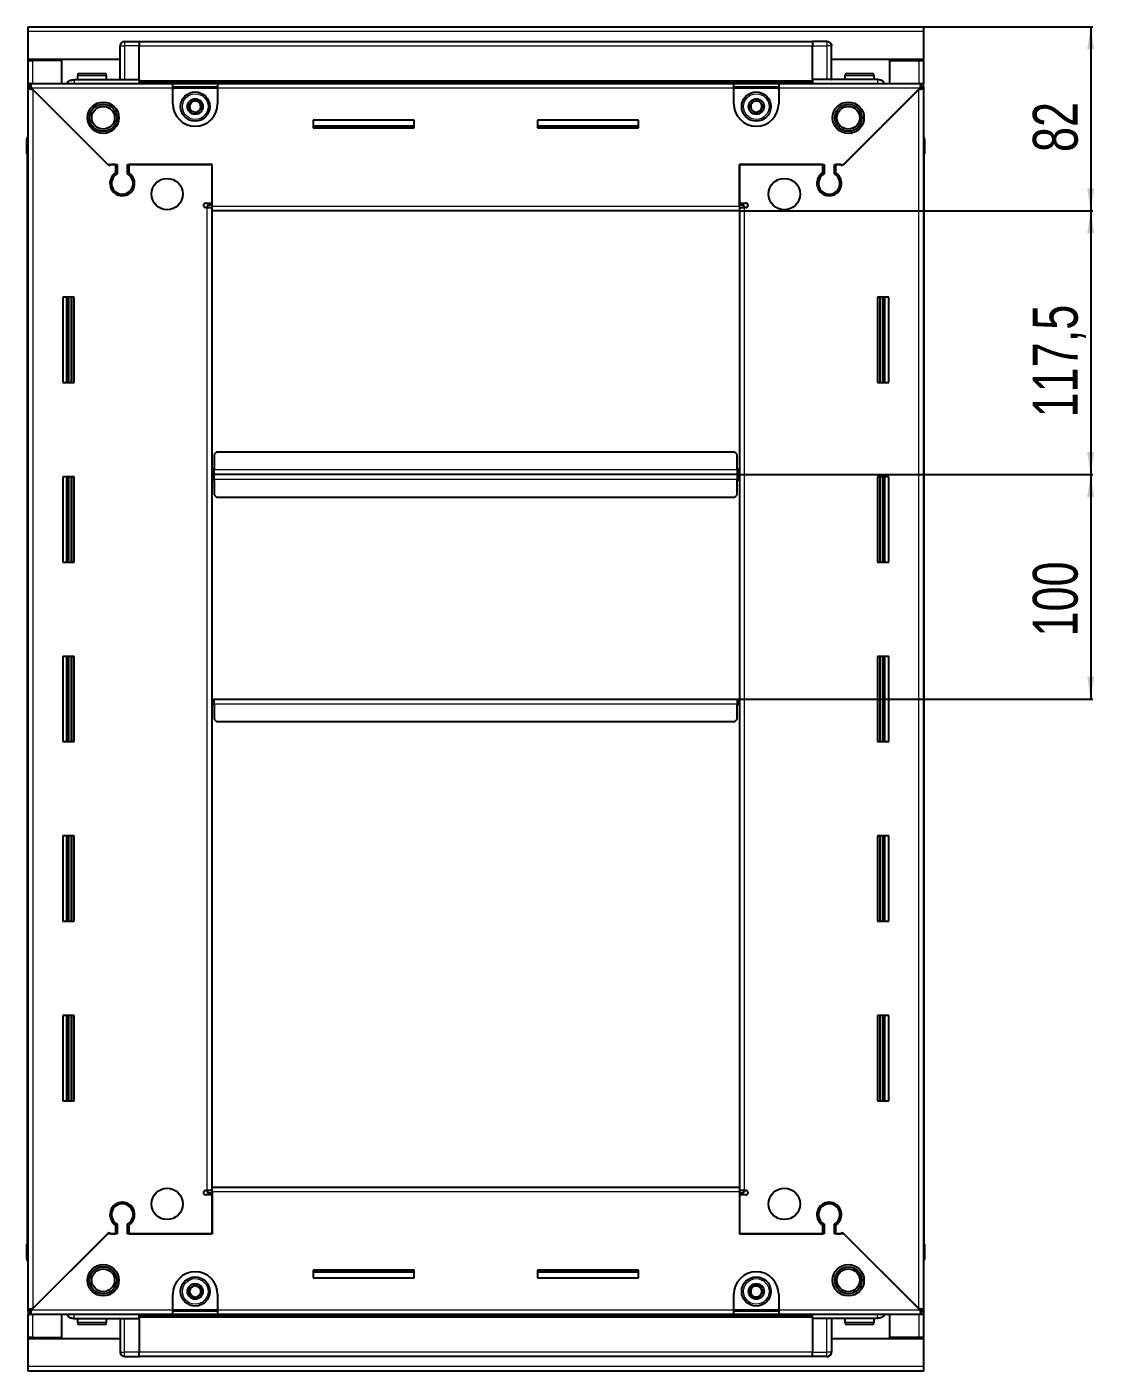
# Model space of a CAD drawing. Header units: millimetres. Extents: x 1021 to 4256, y -1287 to 1591.
# Drawn here: x 3781 to 4256, y 843 to 1442 of the extents above; entities that cross this region are included whole.
import ezdxf

# ---------------------------------------------------------------- set-up
doc = ezdxf.new("R2010")
doc.units = ezdxf.units.MM
doc.layers.add('FORMAT', color=7, linetype='Continuous')
doc.styles.add('SLDTEXTSTYLE0', font='TXT', dxfattribs={"width": 0.75})
doc.dimstyles.new('SLDDIMSTYLE0', dxfattribs={"dimtxt": 20, "dimasz": 10, "dimexe": 0, "dimexo": 0.0625, "dimgap": 5, "dimtad": 2, "dimdec": 1, "dimrnd": 1e-09, "dimzin": 12, "dimdsep": 46, "dimtxsty": 'SLDTEXTSTYLE0', "dimsah": 1, "dimcen": 0.09, "dimadec": 0, "dimazin": 3, "dimtfac": 1, "dimtofl": 0, "dimtmove": 0, "dimatfit": 3, "dimfxl": 0, "dimfrac": 2, "dimtolj": 1, "dimtzin": 12, "dimarcsym": 0})

# ---------------------------------------------------------------- blocks, each defined once
blk = doc.blocks.new('_D_5')
at = {"layer": 'FORMAT'}
for p, q in [((4180.05, 1442.16), (4255.54, 1442.16)), ((4254.54, 1442.16), (4254.54, 1360.16)), ((4098.05, 1360.16), (4255.54, 1360.16))]:
    blk.add_line(p, q, dxfattribs=at)
for points in [[(4254.54, 1442.16), (4253, 1432.16), (4256.08, 1432.16)], [(4254.54, 1360.16), (4256.08, 1370.16), (4253, 1370.16)]]:
    blk.add_solid(points, dxfattribs=at)
at = {"layer": 'FORMAT', "insert": (4228.76, 1386.39), "char_height": 20, "attachment_point": 1, "rotation": 90, "style": 'SLDTEXTSTYLE0'}
blk.add_mtext('82', dxfattribs=at)
blk = doc.blocks.new('_D_6')
at = {"layer": 'FORMAT'}
for p, q in [((4098.05, 1360.16), (4255.54, 1360.16)), ((4254.54, 1360.16), (4254.54, 1242.66)), ((4097.05, 1242.66), (4255.54, 1242.66))]:
    blk.add_line(p, q, dxfattribs=at)
for points in [[(4254.54, 1360.16), (4253, 1350.16), (4256.08, 1350.16)], [(4254.54, 1242.66), (4256.08, 1252.66), (4253, 1252.66)]]:
    blk.add_solid(points, dxfattribs=at)
at = {"layer": 'FORMAT', "insert": (4228.76, 1268.16), "char_height": 20, "attachment_point": 1, "rotation": 90, "style": 'SLDTEXTSTYLE0'}
blk.add_mtext('117,5', dxfattribs=at)
blk = doc.blocks.new('_D_7')
at = {"layer": 'FORMAT'}
for p, q in [((4097.05, 1242.66), (4255.54, 1242.66)), ((4254.54, 1242.66), (4254.54, 1142.66)), ((4097.05, 1142.66), (4255.54, 1142.66))]:
    blk.add_line(p, q, dxfattribs=at)
for points in [[(4254.54, 1242.66), (4253, 1232.66), (4256.08, 1232.66)], [(4254.54, 1142.66), (4256.08, 1152.66), (4253, 1152.66)]]:
    blk.add_solid(points, dxfattribs=at)
at = {"layer": 'FORMAT', "insert": (4228.76, 1170.5), "char_height": 20, "attachment_point": 1, "rotation": 90, "style": 'SLDTEXTSTYLE0'}
blk.add_mtext('100', dxfattribs=at)

msp = doc.modelspace()

# ---------------------------------------------------------------- linework, layer by layer
at = {"color": 7, "linetype": 'Continuous', "lineweight": 25}
for p, q in [((3781.04, 1442.16), (4180.04, 1442.16)), ((3781.04, 1440.06), (3781.04, 1442.16)), ((3781.04, 1427.66), (3781.04, 1440.06)), ((4180.04, 1442.16), (4180.04, 1440.06)), ((4180.04, 1440.06), (4180.04, 1427.66)), ((3822.04, 1418.66), (3822.04, 1433.66)), ((3822.71, 1435.16), (3822.71, 1435.16)), ((3824.04, 1435.66), (3830.54, 1435.66)), ((3824.04, 1435.66), (3830.54, 1435.66)), ((3830.54, 1435.66), (3830.54, 1435.66)), ((3830.54, 1435.66), (3830.54, 1435.66)), ((3830.54, 1435.66), (3830.54, 1433.66)), ((4130.54, 1435.51), (3830.54, 1435.51)), ((3830.54, 1418.66), (3830.54, 1433.66)), ((4130.54, 1435.66), (4130.54, 1435.66)), ((4137.04, 1435.66), (4130.54, 1435.66)), ((4137.04, 1435.66), (4130.54, 1435.66)), ((4130.54, 1435.66), (4130.54, 1433.66)), ((4130.54, 1418.66), (4130.54, 1433.66)), ((4139.04, 1433.66), (4139.04, 1433.66)), ((4139.04, 1418.66), (4139.04, 1433.66)), ((3822.04, 1427.66), (3781.04, 1427.66)), ((3781.04, 1427.16), (3781.04, 1427.66)), ((3781.04, 1427.16), (3783.14, 1427.16)), ((3781.04, 1416.91), (3781.04, 1427.16)), ((3782.54, 1427.16), (3782.54, 1427.66)), ((3796.04, 1427.16), (3783.14, 1427.16)), ((3796.04, 1416.91), (3796.04, 1427.16)), ((4180.04, 1427.66), (4139.04, 1427.66)), ((4165.04, 1427.16), (4177.94, 1427.16)), ((4165.04, 1416.91), (4165.04, 1427.16)), ((4177.94, 1427.16), (4180.04, 1427.16)), ((4178.54, 1427.16), (4178.54, 1427.66)), ((4180.04, 1427.16), (4180.04, 1427.66)), ((4180.04, 1427.16), (4180.04, 1416.91)), ((3803.04, 1420.56), (3803.04, 1418.66)), ((3803.84, 1421.36), (3815.24, 1421.36)), ((3816.04, 1418.66), (3816.04, 1420.56)), ((4145.04, 1420.56), (4145.04, 1418.66)), ((4145.84, 1421.36), (4157.24, 1421.36)), ((4158.04, 1418.66), (4158.04, 1420.56)), ((3781.04, 1415.41), (3781.04, 1416.91)), ((3781.04, 1416.91), (3782.04, 1416.91)), ((3781.04, 1414.91), (3781.04, 1415.41)), ((3781.04, 1415.41), (3782.04, 1415.41)), ((3781.04, 870.41), (3781.04, 1414.91)), ((3782.54, 1414.91), (3781.04, 1414.91)), ((3782.04, 1415.41), (3782.04, 1416.91)), ((3782.04, 1416.91), (3845.54, 1416.91)), ((3782.64, 1414.81), (3816.54, 1380.91)), ((3817.24, 1380.21), (3783.14, 1414.31)), ((3801.54, 1418.66), (3830.54, 1418.66)), ((3830.54, 1418.66), (3830.54, 1418.16)), ((3830.54, 1417.51), (4130.54, 1417.51)), ((3845.54, 1414.81), (3845.54, 1416.91)), ((3845.54, 1416.91), (3865.54, 1416.91)), ((3845.54, 1415.41), (3865.54, 1415.41)), ((3845.54, 1407.91), (3845.54, 1414.81)), ((3865.54, 1416.91), (3865.54, 1414.81)), ((3865.54, 1416.91), (4095.54, 1416.91)), ((3865.54, 1414.81), (3865.54, 1407.91)), ((4095.54, 1414.81), (4095.54, 1416.91)), ((4095.54, 1416.91), (4115.54, 1416.91)), ((4095.54, 1415.41), (4115.54, 1415.41)), ((4095.54, 1407.91), (4095.54, 1414.81)), ((4115.54, 1416.91), (4115.54, 1414.81)), ((4115.54, 1416.91), (4179.04, 1416.91)), ((4115.54, 1414.81), (4115.54, 1407.91)), ((4159.54, 1418.66), (4130.54, 1418.66)), ((4130.54, 1418.66), (4130.54, 1418.16)), ((4177.94, 1414.31), (4143.84, 1380.21)), ((4144.54, 1380.91), (4178.44, 1414.81)), ((4178.54, 1414.91), (4180.04, 1414.91)), ((4179.04, 1415.41), (4179.04, 1416.91)), ((4179.04, 1416.91), (4180.04, 1416.91)), ((4179.04, 1415.41), (4180.04, 1415.41)), ((4180.04, 1415.41), (4180.04, 1416.91)), ((4180.04, 1415.41), (4180.04, 1414.91)), ((4180.04, 1414.91), (4180.04, 870.41)), ((3953.04, 1400.66), (3908.04, 1400.66)), ((3908.04, 1400.66), (3908.04, 1397.16)), ((3953.04, 1397.91), (3908.04, 1397.91)), ((3908.04, 1397.16), (3953.04, 1397.16)), ((3953.04, 1397.16), (3953.04, 1400.66)), ((4053.04, 1400.66), (4008.04, 1400.66)), ((4008.04, 1400.66), (4008.04, 1397.16)), ((4053.04, 1397.91), (4008.04, 1397.91)), ((4008.04, 1397.16), (4053.04, 1397.16)), ((4053.04, 1397.16), (4053.04, 1400.66)), ((3780.54, 1392.16), (3780.54, 1385.66)), ((3780.54, 1385.66), (3780.54, 1392.16)), ((4180.04, 1393.49), (4180.04, 1393.49)), ((4180.54, 1392.16), (4180.54, 1385.66)), ((4180.54, 1385.66), (4180.54, 1392.16)), ((3780.54, 1385.66), (3780.54, 1385.66)), ((3781.04, 1385.66), (3780.54, 1385.66)), ((3780.69, 1385.66), (3780.69, 899.66)), ((4180.04, 1385.66), (4180.54, 1385.66)), ((4180.39, 899.66), (4180.39, 1385.66)), ((4180.54, 1385.66), (4180.54, 1385.66)), ((4180.54, 1385.66), (4180.54, 1385.66)), ((3816.54, 1380.91), (3820.74, 1380.91)), ((3817.94, 1380.91), (3817.24, 1380.21)), ((3820.04, 1380.91), (3817.94, 1380.91)), ((3820.04, 1380.91), (3820.04, 1377.02)), ((3820.74, 1380.91), (3820.74, 1376.63)), ((3825.34, 1380.91), (3863.04, 1380.91)), ((3825.34, 1376.63), (3825.34, 1380.91)), ((3826.04, 1377.02), (3826.04, 1380.91)), ((3863.04, 1380.91), (3826.04, 1380.91)), ((3863.04, 1362.26), (3863.04, 1380.91)), ((3863.04, 1363.66), (3863.04, 1380.91)), ((4098.04, 1380.91), (4135.74, 1380.91)), ((4098.04, 1362.26), (4098.04, 1380.91)), ((4098.04, 1380.91), (4098.04, 1363.66)), ((4135.04, 1380.91), (4098.04, 1380.91)), ((4135.04, 1380.91), (4135.04, 1377.02)), ((4135.74, 1380.91), (4135.74, 1376.63)), ((4140.34, 1380.91), (4144.54, 1380.91)), ((4140.34, 1376.63), (4140.34, 1380.91)), ((4143.14, 1380.91), (4141.04, 1380.91)), ((4141.04, 1377.02), (4141.04, 1380.91)), ((4143.84, 1380.21), (4143.14, 1380.91)), ((3821.04, 1368.05), (3821.04, 1367.29)), ((4140.04, 1368.05), (4140.04, 1367.29)), ((3860.19, 1363.66), (3863.04, 1363.66)), ((3860.94, 1361.66), (3860.19, 1361.66)), ((3860.94, 1361.66), (3863.04, 1361.66)), ((3863.04, 1362.66), (3861.04, 1362.66)), ((3861.04, 1362.66), (3861.04, 1361.66)), ((3863.04, 1360.16), (3863.04, 1362.26)), ((4098.04, 1360.16), (3863.04, 1360.16)), ((3863.04, 925.16), (3863.04, 1360.16)), ((4098.04, 1363.66), (4100.89, 1363.66)), ((4100.04, 1362.66), (4098.04, 1362.66)), ((4098.04, 1362.26), (4098.04, 1360.16)), ((4098.04, 1361.66), (4100.14, 1361.66)), ((4098.04, 1360.16), (4098.04, 925.16)), ((4100.04, 1361.66), (4100.04, 1362.66)), ((4100.89, 1361.66), (4100.14, 1361.66)), ((3801.54, 1321.66), (3796.54, 1321.66)), ((3796.54, 1321.66), (3796.54, 1283.66)), ((3798.69, 1283.66), (3798.69, 1321.66)), ((3800.48, 1283.66), (3800.48, 1321.66)), ((3800.51, 1283.66), (3800.51, 1321.66)), ((3801.54, 1283.66), (3801.54, 1321.66)), ((4159.54, 1321.66), (4159.54, 1283.66)), ((4164.54, 1321.66), (4159.54, 1321.66)), ((4160.56, 1321.66), (4160.56, 1283.66)), ((4160.59, 1321.66), (4160.59, 1283.66)), ((4162.39, 1321.66), (4162.39, 1283.66)), ((4164.54, 1283.66), (4164.54, 1321.66)), ((3796.54, 1283.66), (3801.54, 1283.66)), ((4159.54, 1283.66), (4164.54, 1283.66)), ((3865.04, 1252.66), (3864.04, 1251.66)), ((4096.04, 1252.66), (3865.04, 1252.66)), ((4097.04, 1251.66), (4096.04, 1252.66)), ((3864.04, 1251.66), (3864.04, 1244.76)), ((4097.04, 1244.76), (4097.04, 1251.66)), ((3801.54, 1241.66), (3796.54, 1241.66)), ((3796.54, 1241.66), (3796.54, 1203.66)), ((3798.69, 1203.66), (3798.69, 1241.66)), ((3800.48, 1203.66), (3800.48, 1241.66)), ((3800.51, 1203.66), (3800.51, 1241.66)), ((3801.54, 1203.66), (3801.54, 1241.66)), ((3863.79, 1242.66), (3863.04, 1242.66)), ((3864.04, 1245.51), (3863.79, 1245.51)), ((3863.79, 1245.51), (3863.79, 1242.66)), ((3863.79, 1242.66), (3863.79, 1239.81)), ((3864.04, 1242.66), (3864.04, 1244.76)), ((3864.04, 1240.56), (3864.04, 1242.66)), ((4097.04, 1242.66), (3864.04, 1242.66)), ((3864.04, 1240.56), (3864.04, 1233.66)), ((4097.29, 1245.51), (4097.04, 1245.51)), ((4097.04, 1244.76), (4097.04, 1242.66)), ((4097.04, 1242.66), (4097.04, 1240.56)), ((4097.04, 1233.66), (4097.04, 1240.56)), ((4097.29, 1242.66), (4097.29, 1245.51)), ((4097.29, 1239.81), (4097.29, 1242.66)), ((4098.04, 1242.66), (4097.29, 1242.66)), ((4159.54, 1241.66), (4159.54, 1203.66)), ((4164.54, 1241.66), (4159.54, 1241.66)), ((4160.56, 1241.66), (4160.56, 1203.66)), ((4160.59, 1241.66), (4160.59, 1203.66)), ((4162.39, 1241.66), (4162.39, 1203.66)), ((4164.54, 1203.66), (4164.54, 1241.66)), ((3863.79, 1239.81), (3864.04, 1239.81)), ((4097.04, 1239.81), (4097.29, 1239.81)), ((3864.04, 1233.66), (3865.04, 1232.66)), ((3865.04, 1232.66), (4096.04, 1232.66)), ((4096.04, 1232.66), (4097.04, 1233.66)), ((3796.54, 1203.66), (3801.54, 1203.66)), ((4159.54, 1203.66), (4164.54, 1203.66)), ((3801.54, 1161.66), (3796.54, 1161.66)), ((3796.54, 1161.66), (3796.54, 1123.66)), ((3798.69, 1123.66), (3798.69, 1161.66)), ((3800.48, 1123.66), (3800.48, 1161.66)), ((3800.51, 1123.66), (3800.51, 1161.66)), ((3801.54, 1123.66), (3801.54, 1161.66)), ((4159.54, 1161.66), (4159.54, 1123.66)), ((4164.54, 1161.66), (4159.54, 1161.66)), ((4160.56, 1161.66), (4160.56, 1123.66)), ((4160.59, 1161.66), (4160.59, 1123.66)), ((4162.39, 1161.66), (4162.39, 1123.66)), ((4164.54, 1123.66), (4164.54, 1161.66)), ((3863.04, 1142.66), (3863.79, 1142.66)), ((3863.79, 1142.66), (3863.79, 1139.81)), ((3863.79, 1139.81), (3864.04, 1139.81)), ((3864.04, 1140.56), (3864.04, 1142.66)), ((3864.04, 1142.66), (4097.04, 1142.66)), ((3864.04, 1140.56), (3864.04, 1133.66)), ((4097.04, 1142.66), (4097.04, 1140.56)), ((4097.04, 1133.66), (4097.04, 1140.56)), ((4097.04, 1139.81), (4097.29, 1139.81)), ((4097.29, 1139.81), (4097.29, 1142.66)), ((4097.29, 1142.66), (4098.04, 1142.66)), ((3864.04, 1133.66), (3865.04, 1132.66)), ((3865.04, 1132.66), (4096.04, 1132.66)), ((4096.04, 1132.66), (4097.04, 1133.66)), ((3796.54, 1123.66), (3801.54, 1123.66)), ((4159.54, 1123.66), (4164.54, 1123.66)), ((3801.54, 1081.66), (3796.54, 1081.66)), ((3796.54, 1081.66), (3796.54, 1043.66)), ((3798.69, 1043.66), (3798.69, 1081.66)), ((3800.48, 1043.66), (3800.48, 1081.66)), ((3800.51, 1043.66), (3800.51, 1081.66)), ((3801.54, 1043.66), (3801.54, 1081.66)), ((4159.54, 1081.66), (4159.54, 1043.66)), ((4164.54, 1081.66), (4159.54, 1081.66)), ((4160.56, 1081.66), (4160.56, 1043.66)), ((4160.59, 1081.66), (4160.59, 1043.66)), ((4162.39, 1081.66), (4162.39, 1043.66)), ((4164.54, 1043.66), (4164.54, 1081.66)), ((3796.54, 1043.66), (3801.54, 1043.66)), ((4159.54, 1043.66), (4164.54, 1043.66)), ((3801.54, 1001.66), (3796.54, 1001.66)), ((3796.54, 1001.66), (3796.54, 963.66)), ((3798.69, 963.66), (3798.69, 1001.66)), ((3800.48, 963.66), (3800.48, 1001.66)), ((3800.51, 963.66), (3800.51, 1001.66)), ((3801.54, 963.66), (3801.54, 1001.66)), ((4159.54, 1001.66), (4159.54, 963.66)), ((4164.54, 1001.66), (4159.54, 1001.66)), ((4160.56, 1001.66), (4160.56, 963.66)), ((4160.59, 1001.66), (4160.59, 963.66)), ((4162.39, 1001.66), (4162.39, 963.66)), ((4164.54, 963.66), (4164.54, 1001.66)), ((3796.54, 963.66), (3801.54, 963.66)), ((4159.54, 963.66), (4164.54, 963.66)), ((3860.19, 923.66), (3860.94, 923.66)), ((3863.04, 923.66), (3860.94, 923.66)), ((3861.04, 923.66), (3861.04, 922.66)), ((3861.04, 922.66), (3863.04, 922.66)), ((3863.04, 923.06), (3863.04, 925.16)), ((3863.04, 925.16), (4098.04, 925.16)), ((3863.04, 923.06), (3863.04, 904.41)), ((4098.04, 925.16), (4098.04, 923.06)), ((4100.14, 923.66), (4098.04, 923.66)), ((4098.04, 923.06), (4098.04, 904.41)), ((4098.04, 922.66), (4100.04, 922.66)), ((4100.04, 922.66), (4100.04, 923.66)), ((4100.14, 923.66), (4100.89, 923.66)), ((3821.04, 918.04), (3821.04, 917.28)), ((3863.04, 921.66), (3860.19, 921.66)), ((3863.04, 904.41), (3863.04, 921.66)), ((4098.04, 921.66), (4098.04, 904.41)), ((4100.89, 921.66), (4098.04, 921.66)), ((4140.04, 918.04), (4140.04, 917.28)), ((3783.14, 871.01), (3817.24, 905.11)), ((3817.24, 905.11), (3817.94, 904.41)), ((3820.04, 908.3), (3820.04, 904.41)), ((3820.74, 908.7), (3820.74, 904.41)), ((3825.34, 904.41), (3825.34, 908.7)), ((3826.04, 904.41), (3826.04, 908.3)), ((4135.04, 908.3), (4135.04, 904.41)), ((4135.74, 908.7), (4135.74, 904.41)), ((4140.34, 904.41), (4140.34, 908.7)), ((4141.04, 904.41), (4141.04, 908.3)), ((4143.14, 904.41), (4143.84, 905.11)), ((4143.84, 905.11), (4177.94, 871.01)), ((3780.54, 899.66), (3780.54, 899.66)), ((3780.54, 893.16), (3780.54, 899.66)), ((3780.54, 899.66), (3780.54, 899.66)), ((3780.54, 899.66), (3780.54, 893.16)), ((3781.04, 899.66), (3780.54, 899.66)), ((3816.54, 904.41), (3782.64, 870.51)), ((3820.74, 904.41), (3816.54, 904.41)), ((3817.94, 904.41), (3820.04, 904.41)), ((3863.04, 904.41), (3825.34, 904.41)), ((3826.04, 904.41), (3863.04, 904.41)), ((4135.74, 904.41), (4098.04, 904.41)), ((4098.04, 904.41), (4135.04, 904.41)), ((4144.54, 904.41), (4140.34, 904.41)), ((4141.04, 904.41), (4143.14, 904.41)), ((4178.44, 870.51), (4144.54, 904.41)), ((4180.04, 899.66), (4180.54, 899.66)), ((4180.54, 899.66), (4180.54, 899.66)), ((4180.54, 893.16), (4180.54, 899.66)), ((4180.54, 899.66), (4180.54, 893.16)), ((3781.04, 891.84), (3781.04, 891.84)), ((3953.04, 888.16), (3908.04, 888.16)), ((3908.04, 888.16), (3908.04, 884.66)), ((3908.04, 887.41), (3953.04, 887.41)), ((3953.04, 884.66), (3953.04, 888.16)), ((4053.04, 888.16), (4008.04, 888.16)), ((4008.04, 888.16), (4008.04, 884.66)), ((4008.04, 887.41), (4053.04, 887.41)), ((4053.04, 884.66), (4053.04, 888.16)), ((3908.04, 884.66), (3953.04, 884.66)), ((4008.04, 884.66), (4053.04, 884.66)), ((3845.54, 870.51), (3845.54, 877.41)), ((3865.54, 877.41), (3865.54, 870.51)), ((4095.54, 870.51), (4095.54, 877.41)), ((4115.54, 877.41), (4115.54, 870.51)), ((3781.04, 869.91), (3781.04, 870.41)), ((3782.54, 870.41), (3781.04, 870.41)), ((3781.04, 869.91), (3781.04, 868.41)), ((3782.04, 869.91), (3781.04, 869.91)), ((3782.04, 869.91), (3782.04, 868.41)), ((3845.54, 868.41), (3845.54, 870.51)), ((3865.54, 869.91), (3845.54, 869.91)), ((3865.54, 870.51), (3865.54, 868.41)), ((4095.54, 868.41), (4095.54, 870.51)), ((4115.54, 869.91), (4095.54, 869.91)), ((4115.54, 870.51), (4115.54, 868.41)), ((4178.54, 870.41), (4180.04, 870.41)), ((4179.04, 869.91), (4179.04, 868.41)), ((4180.04, 869.91), (4179.04, 869.91)), ((4180.04, 870.41), (4180.04, 869.91)), ((4180.04, 869.91), (4180.04, 868.41)), ((3781.04, 858.16), (3781.04, 868.41)), ((3782.04, 868.41), (3781.04, 868.41)), ((3845.54, 868.41), (3782.04, 868.41)), ((3796.04, 858.16), (3796.04, 868.41)), ((3801.54, 866.66), (3830.54, 866.66)), ((3803.04, 866.66), (3803.04, 864.76)), ((3807.61, 863.96), (3803.84, 863.96)), ((3815.24, 863.96), (3807.61, 863.96)), ((3816.04, 864.76), (3816.04, 866.66)), ((3822.04, 866.66), (3822.04, 851.66)), ((4130.54, 867.81), (3830.54, 867.81)), ((3830.54, 866.66), (3830.54, 867.16)), ((3830.54, 866.66), (3830.54, 851.66)), ((3865.54, 868.41), (3845.54, 868.41)), ((4095.54, 868.41), (3865.54, 868.41)), ((4115.54, 868.41), (4095.54, 868.41)), ((4179.04, 868.41), (4115.54, 868.41)), ((4130.54, 866.66), (4130.54, 867.16)), ((4159.54, 866.66), (4130.54, 866.66)), ((4130.54, 866.66), (4130.54, 851.66)), ((4139.04, 866.66), (4139.04, 851.66)), ((4145.04, 866.66), (4145.04, 864.76)), ((4152.83, 863.96), (4145.84, 863.96)), ((4157.24, 863.96), (4152.83, 863.96)), ((4158.04, 864.76), (4158.04, 866.66)), ((4165.04, 858.16), (4165.04, 868.41)), ((4180.04, 868.41), (4179.04, 868.41)), ((4180.04, 868.41), (4180.04, 858.16)), ((3783.14, 858.16), (3781.04, 858.16)), ((3781.04, 857.66), (3781.04, 858.16)), ((3781.04, 857.66), (3822.04, 857.66)), ((3781.04, 845.26), (3781.04, 857.66)), ((3782.54, 857.66), (3782.54, 858.16)), ((3783.14, 858.16), (3796.04, 858.16)), ((4139.04, 857.66), (4180.04, 857.66)), ((4177.94, 858.16), (4165.04, 858.16)), ((4180.04, 858.16), (4177.94, 858.16)), ((4178.54, 857.66), (4178.54, 858.16)), ((4180.04, 857.66), (4180.04, 858.16)), ((4180.04, 857.66), (4180.04, 845.26)), ((3822.04, 851.66), (3822.04, 851.66)), ((3830.54, 849.66), (3830.54, 851.66)), ((4130.54, 849.66), (4130.54, 851.66)), ((3781.04, 843.16), (3781.04, 845.26)), ((3824.04, 849.66), (3830.54, 849.66)), ((3824.04, 849.66), (3830.54, 849.66)), ((3830.54, 849.81), (4130.54, 849.81)), ((3830.54, 849.66), (3830.54, 849.66)), ((4130.54, 849.66), (4130.54, 849.66)), ((4137.04, 849.66), (4130.54, 849.66)), ((4130.54, 849.66), (4130.54, 849.66)), ((4137.04, 849.66), (4130.54, 849.66)), ((4138.36, 850.16), (4138.36, 850.16)), ((4180.04, 845.26), (4180.04, 843.16)), ((4180.04, 843.16), (3781.04, 843.16))]:
    msp.add_line(p, q, dxfattribs=at)
at = {"color": 8, "linetype": 'Continuous', "lineweight": 18}
for p, q in [((4180.04, 1440.06), (3781.04, 1440.06)), ((3822.04, 1433.66), (3824.04, 1433.66)), ((3824.04, 1435.66), (3824.04, 1433.66)), ((3824.04, 1433.66), (3824.04, 1418.66)), ((3830.54, 1433.66), (3824.04, 1433.66)), ((4130.54, 1433.51), (3830.54, 1433.51)), ((4130.54, 1433.66), (4137.04, 1433.66)), ((4137.04, 1435.66), (4137.04, 1433.66)), ((4137.04, 1433.66), (4137.04, 1418.66)), ((4139.04, 1433.66), (4137.04, 1433.66)), ((3783.14, 1427.16), (3783.14, 1427.66)), ((3783.14, 1416.91), (3783.14, 1427.16)), ((4177.94, 1427.66), (4177.94, 1427.16)), ((4177.94, 1427.16), (4177.94, 1416.91)), ((3803.04, 1420.56), (3816.04, 1420.56)), ((4145.04, 1420.56), (4158.04, 1420.56)), ((3845.54, 1414.81), (3782.64, 1414.81)), ((3783.14, 1414.31), (3783.14, 871.01)), ((4130.54, 1418.16), (3830.54, 1418.16)), ((4130.54, 1416.93), (3830.54, 1416.93)), ((3845.54, 1414.81), (3865.54, 1414.81)), ((4095.54, 1414.81), (3865.54, 1414.81)), ((4095.54, 1414.81), (4115.54, 1414.81)), ((4178.44, 1414.81), (4115.54, 1414.81)), ((4177.94, 871.01), (4177.94, 1414.31)), ((3781.04, 1392.16), (3780.54, 1392.16)), ((4180.04, 1392.16), (4180.54, 1392.16)), ((3860.94, 923.66), (3860.94, 1361.66)), ((3863.04, 1362.26), (4098.04, 1362.26)), ((4100.14, 1361.66), (4100.14, 923.66)), ((3798.04, 1321.66), (3798.04, 1283.66)), ((3799.27, 1321.66), (3799.27, 1283.66)), ((4161.8, 1283.66), (4161.8, 1321.66)), ((4163.04, 1283.66), (4163.04, 1321.66)), ((3798.04, 1241.66), (3798.04, 1203.66)), ((3799.27, 1241.66), (3799.27, 1203.66)), ((4097.04, 1244.76), (3864.04, 1244.76)), ((3864.04, 1240.56), (4097.04, 1240.56)), ((4161.8, 1203.66), (4161.8, 1241.66)), ((4163.04, 1203.66), (4163.04, 1241.66)), ((3798.04, 1161.66), (3798.04, 1123.66)), ((3799.27, 1161.66), (3799.27, 1123.66)), ((4161.8, 1123.66), (4161.8, 1161.66)), ((4163.04, 1123.66), (4163.04, 1161.66)), ((3864.04, 1140.56), (4097.04, 1140.56)), ((3798.04, 1081.66), (3798.04, 1043.66)), ((3799.27, 1081.66), (3799.27, 1043.66)), ((4161.8, 1043.66), (4161.8, 1081.66)), ((4163.04, 1043.66), (4163.04, 1081.66)), ((3798.04, 1001.66), (3798.04, 963.66)), ((3799.27, 1001.66), (3799.27, 963.66)), ((4161.8, 963.66), (4161.8, 1001.66)), ((4163.04, 963.66), (4163.04, 1001.66)), ((4098.04, 923.06), (3863.04, 923.06)), ((3781.04, 893.16), (3780.54, 893.16)), ((4180.04, 893.16), (4180.54, 893.16)), ((3782.64, 870.51), (3845.54, 870.51)), ((3865.54, 870.51), (3845.54, 870.51)), ((3865.54, 870.51), (4095.54, 870.51)), ((4115.54, 870.51), (4095.54, 870.51)), ((4115.54, 870.51), (4178.44, 870.51)), ((3783.14, 858.16), (3783.14, 868.41)), ((3807.34, 864.76), (3803.04, 864.76)), ((3816.04, 864.76), (3807.34, 864.76)), ((3824.04, 851.66), (3824.04, 866.66)), ((3830.54, 868.4), (4130.54, 868.4)), ((3830.54, 867.16), (4130.54, 867.16)), ((4137.04, 851.66), (4137.04, 866.66)), ((4153.01, 864.76), (4145.04, 864.76)), ((4158.04, 864.76), (4153.01, 864.76)), ((4177.94, 868.41), (4177.94, 858.16)), ((3783.14, 857.66), (3783.14, 858.16)), ((4177.94, 858.16), (4177.94, 857.66)), ((3822.04, 851.66), (3824.04, 851.66)), ((3830.54, 851.66), (3824.04, 851.66)), ((3824.04, 849.66), (3824.04, 851.66)), ((3830.54, 851.81), (4130.54, 851.81)), ((4130.54, 851.66), (4137.04, 851.66)), ((4139.04, 851.66), (4137.04, 851.66)), ((4137.04, 849.66), (4137.04, 851.66)), ((4180.04, 845.26), (3781.04, 845.26))]:
    msp.add_line(p, q, dxfattribs=at)
at = {"color": 7, "linetype": 'Continuous', "lineweight": 25, "flags": 128}
msp.add_lwpolyline([(4138.89, 1434.42), (4139, 1434.05), (4139.04, 1433.66)], dxfattribs=at)
at = {"color": 7, "linetype": 'Continuous', "lineweight": 25}
for centre, radius in [((3814.54, 1401.66), 7), ((3814.54, 1401.66), 6.03), ((3855.54, 1406.66), 6.5), ((3855.54, 1406.66), 3.46), ((4105.54, 1406.66), 6.5), ((4105.54, 1406.66), 3.46), ((4146.54, 1401.66), 7), ((4146.54, 1401.66), 6.03), ((3814.54, 1401.66), 5.1), ((4146.54, 1401.66), 5.1), ((3843.04, 1367.66), 7), ((4118.04, 1367.66), 7), ((3843.04, 917.66), 7), ((4118.04, 917.66), 7), ((3814.54, 883.66), 7), ((3814.54, 883.66), 6.03), ((3814.54, 883.66), 5.1), ((4146.54, 883.66), 7), ((4146.54, 883.66), 6.02), ((4146.54, 883.66), 5.1), ((3855.54, 878.66), 6.5), ((3855.54, 878.66), 3.46), ((4105.54, 878.66), 6.5), ((4105.54, 878.66), 3.46)]:
    msp.add_circle(centre, radius, dxfattribs=at)
at = {"color": 8, "linetype": 'Continuous', "lineweight": 18}
for centre in [(3855.54, 1406.66), (4105.54, 1406.66), (3855.54, 878.66), (4105.54, 878.66)]:
    msp.add_circle(centre, 5.7, dxfattribs=at)
at = {"color": 7, "linetype": 'Continuous', "lineweight": 25}
for centre, radius, start, end in [((3824.04, 1433.66), 2, 90, 180), ((4137.04, 1433.66), 2, 0, 90), ((3803.84, 1420.56), 0.8, 90, 180), ((3815.24, 1420.56), 0.8, 0, 90), ((4145.84, 1420.56), 0.8, 90, 180), ((4157.24, 1420.56), 0.8, 0, 90), ((3821.84, 1418.86), 0.2, 270, 0), ((4139.24, 1418.86), 0.2, 180, 270), ((3855.54, 1407.91), 10, 180, 270), ((3855.54, 1406.66), 2.5, 134.01559, 194.01559), ((3855.54, 1406.66), 2.5, 74.01559, 134.01559), ((3855.54, 1407.91), 10, 270, 0), ((3855.54, 1406.66), 2.5, 14.01559, 74.01559), ((4105.54, 1407.91), 10, 180, 270), ((4105.54, 1406.66), 2.5, 100.11158, 160.11158), ((4105.54, 1406.66), 2.5, 40.11158, 100.11158), ((4105.54, 1407.91), 10, 270, 0), ((4105.54, 1406.66), 2.5, 340.11158, 40.11158), ((3855.54, 1406.66), 2.5, 194.01559, 254.01559), ((3855.54, 1406.66), 2.5, 254.01559, 314.01559), ((3855.54, 1406.66), 2.5, 314.01559, 14.01559), ((4105.54, 1406.66), 2.5, 160.11158, 220.11158), ((4105.54, 1406.66), 2.5, 220.11158, 280.11158), ((4105.54, 1406.66), 2.5, 280.11158, 340.11158), ((3782.54, 1392.16), 2, 138.57492, 180), ((3782.54, 1392.16), 2, 138.59038, 180), ((4178.54, 1392.16), 2, 0, 41.40962), ((3823.04, 1372.41), 5.5, 123.05573, 56.94427), ((3823.04, 1372.41), 4.8, 118.63099, 61.36901), ((4138.04, 1372.41), 5.5, 123.05573, 56.94427), ((4138.04, 1372.41), 4.8, 118.63099, 61.36901), ((3860.19, 1362.66), 1, 90, 270), ((4100.89, 1362.66), 1, 270, 90), ((3860.19, 922.66), 1, 90, 270), ((4100.89, 922.66), 1, 270, 90), ((3823.04, 912.91), 5.5, 303.05573, 236.94427), ((3823.04, 912.91), 4.8, 298.63099, 241.36901), ((4138.04, 912.91), 5.5, 303.05573, 236.94427), ((4138.04, 912.91), 4.8, 298.63099, 241.36901), ((3782.54, 893.16), 2, 180, 221.39416), ((4178.54, 893.16), 2, 318.59038, 0), ((3855.54, 877.41), 10, 90, 180), ((3855.54, 877.41), 10, 0, 90), ((4105.54, 877.41), 10, 90, 180), ((4105.54, 877.41), 10, 0, 90), ((3855.54, 878.66), 2.5, 127.47401, 187.47401), ((3855.54, 878.66), 2.5, 67.47401, 127.47401), ((3855.54, 878.66), 2.5, 7.47401, 67.47401), ((4105.54, 878.66), 2.5, 87.04236, 147.04236), ((4105.54, 878.66), 2.5, 27.04236, 87.04236), ((3855.54, 878.66), 2.5, 187.47401, 247.47401), ((3855.54, 878.66), 2.5, 247.47401, 307.47401), ((3855.54, 878.66), 2.5, 307.47401, 7.47401), ((4105.54, 878.66), 2.5, 147.04236, 207.04236), ((4105.54, 878.66), 2.5, 207.04236, 267.04236), ((4105.54, 878.66), 2.5, 267.04236, 327.04236), ((4105.54, 878.66), 2.5, 327.04236, 27.04236), ((3803.84, 864.76), 0.8, 180, 270), ((3815.24, 864.76), 0.8, 270, 360), ((3821.84, 866.46), 0.2, 0, 90), ((4139.24, 866.46), 0.2, 90, 180), ((4145.84, 864.76), 0.8, 180, 270), ((4157.24, 864.76), 0.8, 270, 360), ((3824.04, 851.66), 2, 180, 270), ((3824.04, 851.66), 2, 180, 270), ((4137.04, 851.66), 2, 270, 0), ((4137.04, 851.66), 2, 311.40962, 358.75784), ((4137.04, 851.66), 2, 270, 288.58003), ((4137.04, 851.66), 2, 303.94202, 311.40962)]:
    msp.add_arc(centre, radius, start, end, dxfattribs=at)
for points, knots in [([(3781.04, 1414.91), (3781.06, 1414.87), (3781.12, 1414.78), (3781.51, 1414.64), (3782.07, 1414.51), (3782.65, 1414.4), (3783.01, 1414.34), (3783.14, 1414.31)], [0, 0, 0, 0, 0.2302553, 0.4485219, 0.6667858, 0.8850496, 1, 1, 1, 1]), ([(3782.64, 1414.81), (3782.59, 1415.07), (3782.5, 1415.56), (3782.37, 1416.2), (3782.24, 1416.67), (3782.13, 1416.89), (3782.06, 1416.91), (3782.04, 1416.91)], [0, 0, 0, 0, 0.230255, 0.448522, 0.666786, 0.88505, 1, 1, 1, 1]), ([(3798.32, 1416.91), (3798.44, 1417.11), (3798.83, 1417.76), (3799.98, 1418.47), (3801.02, 1418.6), (3801.54, 1418.66)], [0, 0, 0, 0, 0.18225, 0.591125, 1, 1, 1, 1]), ([(3830.54, 1418.66), (3830.54, 1418.63), (3830.54, 1418.55), (3830.54, 1417.93), (3830.54, 1417.35), (3830.54, 1416.96), (3830.54, 1416.93)], [0, 0, 0, 0, 0.324279, 0.648558, 0.972836, 1, 1, 1, 1]), ([(4130.54, 1418.66), (4130.54, 1418.63), (4130.54, 1418.55), (4130.54, 1417.93), (4130.54, 1417.37), (4130.54, 1417), (4130.54, 1416.99)], [0, 0, 0, 0, 0.3302662, 0.6605324, 0.9907986, 1, 1, 1, 1]), ([(4162.75, 1416.91), (4162.63, 1417.11), (4162.24, 1417.76), (4161.09, 1418.47), (4160.05, 1418.6), (4159.54, 1418.66)], [0, 0, 0, 0, 0.1822499, 0.5911249, 1, 1, 1, 1]), ([(4177.94, 1414.31), (4178.19, 1414.36), (4178.68, 1414.45), (4179.32, 1414.58), (4179.79, 1414.71), (4180.01, 1414.82), (4180.03, 1414.89), (4180.04, 1414.91)], [0, 0, 0, 0, 0.2302553, 0.4485219, 0.6667858, 0.8850496, 1, 1, 1, 1]), ([(4179.04, 1416.91), (4178.99, 1416.89), (4178.9, 1416.84), (4178.77, 1416.44), (4178.64, 1415.88), (4178.53, 1415.3), (4178.46, 1414.94), (4178.44, 1414.81)], [0, 0, 0, 0, 0.2302553, 0.4485219, 0.6667858, 0.8850496, 1, 1, 1, 1]), ([(3852.76, 1407.46), (3853.13, 1407.82), (3853.83, 1408.49), (3854.52, 1409.15), (3854.84, 1409.46)], [0, 0, 0, 0, 0.534686, 1, 1, 1, 1]), ([(3854.84, 1409.46), (3855.33, 1409.32), (3856.26, 1409.06), (3857.18, 1408.79), (3857.61, 1408.67)], [0, 0, 0, 0, 0.534686, 1, 1, 1, 1]), ([(3857.61, 1408.67), (3857.64, 1408.55), (3857.79, 1407.97), (3858.03, 1407), (3858.23, 1406.2), (3858.31, 1405.87)], [0, 0, 0, 0, 0.133125, 0.637099, 1, 1, 1, 1]), ([(4102.69, 1406.16), (4102.74, 1406.27), (4102.94, 1406.84), (4103.28, 1407.77), (4103.56, 1408.55), (4103.68, 1408.87)], [0, 0, 0, 0, 0.133125, 0.637099, 1, 1, 1, 1]), ([(4103.68, 1408.87), (4104.18, 1408.96), (4105.13, 1409.13), (4106.08, 1409.3), (4106.52, 1409.38)], [0, 0, 0, 0, 0.534686, 1, 1, 1, 1]), ([(4106.52, 1409.38), (4106.85, 1408.98), (4107.47, 1408.25), (4108.09, 1407.51), (4108.38, 1407.17)], [0, 0, 0, 0, 0.534686, 1, 1, 1, 1]), ([(3853.46, 1404.66), (3853.38, 1404.99), (3853.18, 1405.79), (3852.94, 1406.76), (3852.79, 1407.34), (3852.76, 1407.46)], [0, 0, 0, 0, 0.362901, 0.866875, 1, 1, 1, 1]), ([(3856.24, 1403.86), (3855.74, 1404.01), (3854.81, 1404.27), (3853.89, 1404.54), (3853.46, 1404.66)], [0, 0, 0, 0, 0.534686, 1, 1, 1, 1]), ([(3858.31, 1405.87), (3857.94, 1405.51), (3857.25, 1404.84), (3856.56, 1404.17), (3856.24, 1403.86)], [0, 0, 0, 0, 0.534686, 1, 1, 1, 1]), ([(4104.55, 1403.95), (4104.22, 1404.34), (4103.6, 1405.08), (4102.98, 1405.82), (4102.69, 1406.16)], [0, 0, 0, 0, 0.534686, 1, 1, 1, 1]), ([(4107.4, 1404.46), (4106.89, 1404.37), (4105.94, 1404.2), (4104.99, 1404.03), (4104.55, 1403.95)], [0, 0, 0, 0, 0.534686, 1, 1, 1, 1]), ([(4108.38, 1407.17), (4108.26, 1406.85), (4107.98, 1406.07), (4107.64, 1405.14), (4107.44, 1404.57), (4107.4, 1404.46)], [0, 0, 0, 0, 0.362901, 0.866875, 1, 1, 1, 1]), ([(3852.87, 879.77), (3852.97, 879.85), (3853.44, 880.21), (3854.23, 880.82), (3854.89, 881.32), (3855.16, 881.53)], [0, 0, 0, 0, 0.133125, 0.637099, 1, 1, 1, 1]), ([(3855.16, 881.53), (3855.64, 881.33), (3856.53, 880.96), (3857.42, 880.59), (3857.83, 880.42)], [0, 0, 0, 0, 0.534686, 1, 1, 1, 1]), ([(4102.65, 878.81), (4102.93, 879.25), (4103.46, 880.06), (4103.98, 880.86), (4104.22, 881.24)], [0, 0, 0, 0, 0.534686, 1, 1, 1, 1]), ([(4104.22, 881.24), (4104.35, 881.23), (4104.95, 881.2), (4105.94, 881.15), (4106.76, 881.1), (4107.11, 881.09)], [0, 0, 0, 0, 0.133125, 0.637099, 1, 1, 1, 1]), ([(4107.11, 881.09), (4107.34, 880.63), (4107.78, 879.77), (4108.22, 878.91), (4108.42, 878.52)], [0, 0, 0, 0, 0.534686, 1, 1, 1, 1]), ([(3853.25, 876.91), (3853.18, 877.42), (3853.05, 878.38), (3852.93, 879.33), (3852.87, 879.77)], [0, 0, 0, 0, 0.534686, 1, 1, 1, 1]), ([(3855.91, 875.8), (3855.44, 876), (3854.54, 876.37), (3853.66, 876.74), (3853.25, 876.91)], [0, 0, 0, 0, 0.534686, 1, 1, 1, 1]), ([(3858.2, 877.56), (3857.93, 877.35), (3857.28, 876.85), (3856.49, 876.24), (3856.01, 875.88), (3855.91, 875.8)], [0, 0, 0, 0, 0.362901, 0.866875, 1, 1, 1, 1]), ([(3857.83, 880.42), (3857.89, 879.91), (3858.02, 878.95), (3858.15, 878), (3858.2, 877.56)], [0, 0, 0, 0, 0.534686, 1, 1, 1, 1]), ([(4103.97, 876.24), (4103.73, 876.7), (4103.29, 877.56), (4102.86, 878.42), (4102.65, 878.81)], [0, 0, 0, 0, 0.534686, 1, 1, 1, 1]), ([(4106.85, 876.09), (4106.5, 876.11), (4105.68, 876.15), (4104.69, 876.2), (4104.09, 876.24), (4103.97, 876.24)], [0, 0, 0, 0, 0.362901, 0.866875, 1, 1, 1, 1]), ([(4108.42, 878.52), (4108.14, 878.08), (4107.61, 877.27), (4107.09, 876.47), (4106.85, 876.09)], [0, 0, 0, 0, 0.534686, 1, 1, 1, 1]), ([(3783.14, 871.01), (3782.88, 870.97), (3782.39, 870.88), (3781.75, 870.74), (3781.28, 870.61), (3781.06, 870.5), (3781.04, 870.44), (3781.04, 870.41)], [0, 0, 0, 0, 0.230255, 0.448522, 0.666786, 0.88505, 1, 1, 1, 1]), ([(3782.04, 868.41), (3782.08, 868.44), (3782.17, 868.49), (3782.31, 868.89), (3782.44, 869.44), (3782.55, 870.02), (3782.61, 870.39), (3782.64, 870.51)], [0, 0, 0, 0, 0.230255, 0.448522, 0.666786, 0.88505, 1, 1, 1, 1]), ([(4180.04, 870.41), (4180.01, 870.46), (4179.96, 870.55), (4179.56, 870.68), (4179.01, 870.81), (4178.43, 870.92), (4178.06, 870.99), (4177.94, 871.01)], [0, 0, 0, 0, 0.2302553, 0.4485219, 0.6667858, 0.8850496, 1, 1, 1, 1]), ([(4178.44, 870.51), (4178.48, 870.26), (4178.57, 869.77), (4178.71, 869.13), (4178.84, 868.66), (4178.95, 868.44), (4179.01, 868.42), (4179.04, 868.41)], [0, 0, 0, 0, 0.230255, 0.448522, 0.666786, 0.88505, 1, 1, 1, 1]), ([(3798.32, 868.41), (3798.44, 868.21), (3798.83, 867.57), (3799.98, 866.86), (3801.02, 866.73), (3801.54, 866.66)], [0, 0, 0, 0, 0.18225, 0.591125, 1, 1, 1, 1]), ([(3830.54, 866.66), (3830.54, 866.7), (3830.54, 866.78), (3830.54, 867.4), (3830.54, 867.96), (3830.54, 868.33), (3830.54, 868.34)], [0, 0, 0, 0, 0.3302672, 0.6605344, 0.9908016, 1, 1, 1, 1]), ([(4130.54, 866.66), (4130.54, 866.7), (4130.54, 866.78), (4130.54, 867.4), (4130.54, 867.96), (4130.54, 868.33), (4130.54, 868.34)], [0, 0, 0, 0, 0.330267, 0.660534, 0.990802, 1, 1, 1, 1]), ([(4162.75, 868.41), (4162.63, 868.21), (4162.24, 867.57), (4161.09, 866.86), (4160.05, 866.73), (4159.54, 866.66)], [0, 0, 0, 0, 0.1822499, 0.5911249, 1, 1, 1, 1])]:
    msp.add_open_spline(points, degree=3, knots=knots, dxfattribs=at)
for points in [[(3782.64, 1414.81), (3782.59, 1414.89), (3782.49, 1415.05), (3782.34, 1415.25), (3782.19, 1415.39), (3782.09, 1415.41), (3782.04, 1415.41)], [(3782.54, 1414.91), (3782.55, 1414.86), (3782.56, 1414.76), (3782.7, 1414.61), (3782.9, 1414.46), (3783.06, 1414.36), (3783.14, 1414.31)], [(4177.94, 1414.31), (4178.02, 1414.36), (4178.17, 1414.46), (4178.37, 1414.61), (4178.51, 1414.76), (4178.53, 1414.86), (4178.54, 1414.91)], [(4179.04, 1415.41), (4178.99, 1415.41), (4178.89, 1415.39), (4178.74, 1415.25), (4178.59, 1415.05), (4178.49, 1414.89), (4178.44, 1414.81)], [(3782.04, 869.91), (3782.09, 869.92), (3782.19, 869.94), (3782.34, 870.08), (3782.49, 870.28), (3782.59, 870.44), (3782.64, 870.51)], [(3783.14, 871.01), (3783.06, 870.96), (3782.9, 870.86), (3782.7, 870.71), (3782.56, 870.56), (3782.55, 870.46), (3782.54, 870.41)], [(4178.54, 870.41), (4178.53, 870.46), (4178.51, 870.56), (4178.37, 870.71), (4178.17, 870.86), (4178.02, 870.96), (4177.94, 871.01)], [(4178.44, 870.51), (4178.49, 870.44), (4178.59, 870.28), (4178.74, 870.08), (4178.89, 869.94), (4178.99, 869.92), (4179.04, 869.91)]]:
    msp.add_open_spline(points, degree=3, dxfattribs=at)
at = {"color": 8, "linetype": 'Continuous', "lineweight": 18}
for points in [[(3801.54, 1418.66), (3801.54, 1418.62), (3801.54, 1418.54), (3801.54, 1418.11), (3801.54, 1417.65), (3801.54, 1417.24), (3801.54, 1416.97), (3801.54, 1416.91)], [(4159.54, 1418.66), (4159.54, 1418.62), (4159.54, 1418.54), (4159.54, 1418.11), (4159.54, 1417.65), (4159.54, 1417.24), (4159.54, 1416.97), (4159.54, 1416.91)], [(3801.54, 866.66), (3801.54, 866.71), (3801.54, 866.78), (3801.54, 867.22), (3801.54, 867.67), (3801.54, 868.09), (3801.54, 868.36), (3801.54, 868.41)], [(4159.54, 866.66), (4159.54, 866.71), (4159.54, 866.78), (4159.54, 867.22), (4159.54, 867.67), (4159.54, 868.09), (4159.54, 868.36), (4159.54, 868.41)]]:
    msp.add_open_spline(points, degree=3, knots=[0, 0, 0, 0, 0.359753, 0.553414, 0.751185, 0.948956, 1, 1, 1, 1], dxfattribs=at)

# ---------------------------------------------------------------- dimensions: what is measured, and where the dimension line sits
at = {"layer": 'FORMAT'}
for base, p1, p2, picture, middle in [((4254.54, 1360.16), (4180.04, 1442.16), (4098.04, 1360.16), '_D_5', (4254.54, 1401.16)), ((4254.54, 1242.66), (4098.04, 1360.16), (4097.04, 1242.66), '_D_6', (4254.54, 1301.41)), ((4254.54, 1142.66), (4097.04, 1242.66), (4097.04, 1142.66), '_D_7', (4254.54, 1192.66))]:
    dim = msp.add_linear_dim(base=base, p1=p1, p2=p2, angle=90, dimstyle='SLDDIMSTYLE0', dxfattribs=at)
    dim.commit()
    dim.dimension.update_dxf_attribs({"geometry": picture, "text_midpoint": middle, "dimtype": 160})

doc.saveas('drawing.dxf')
